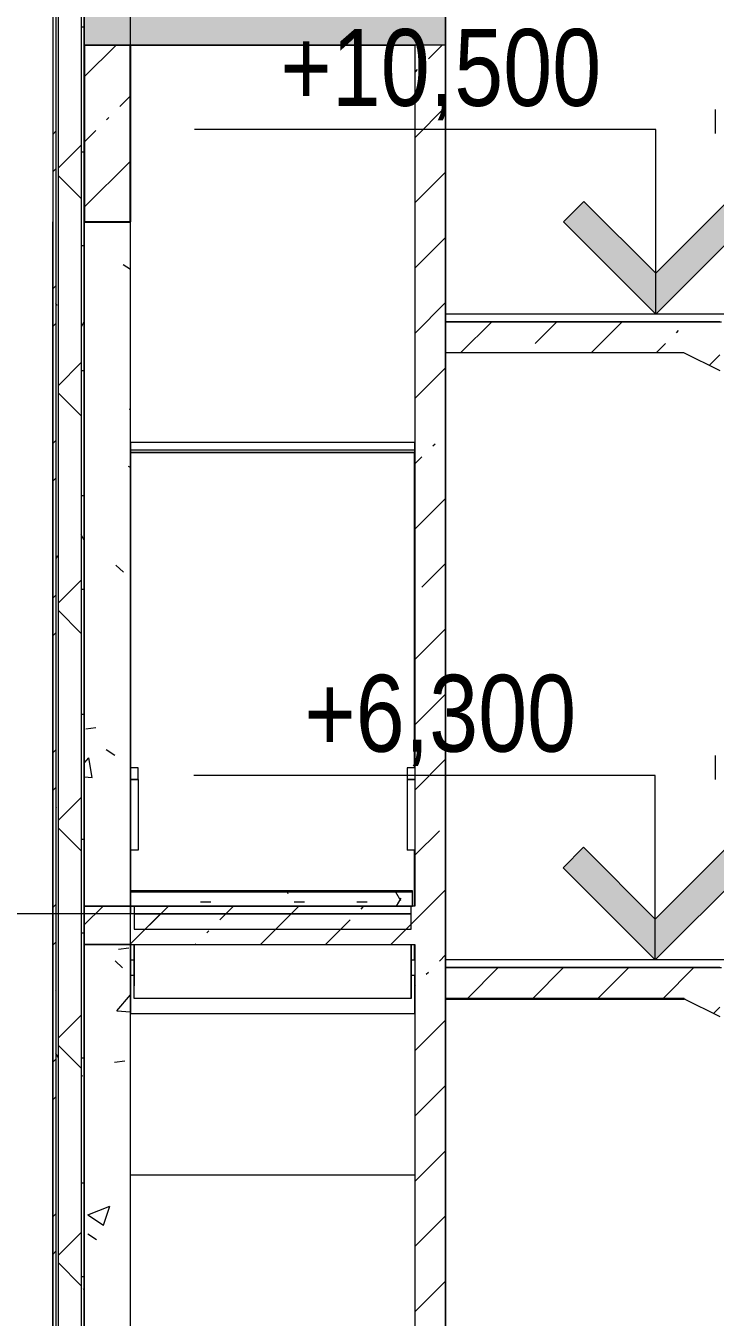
# Model space of a CAD drawing. Header units: millimetres. Extents: x -39507 to 33074, y -24219 to 30962.
# Drawn here: x -32063 to -27580, y 3977 to 12375 of the extents above; entities that cross this region are included whole.
import ezdxf

# ---------------------------------------------------------------- set-up
doc = ezdxf.new("R2010")
doc.units = ezdxf.units.MM
doc.linetypes.add('Осевые', pattern=[6350, 1270, -952.5, 3175, -952.5])
for name, color, linetype, lineweight in [('Верхние поручни', 7, 'Continuous', 9), ('Высотные отметки', 7, 'Continuous', 9), ('Каркас несущий', 7, 'Continuous', 9), ('Каркас несущий-1', 7, 'Continuous', 25), ('Лестницы', 7, 'Continuous', 9), ('Лестницы-1', 7, 'Continuous', 18), ('Общие ребра', 7, 'Continuous', 9), ('Ограждение', 7, 'Continuous', 9), ('Отделка 1 _4_-1', 7, 'Continuous', 9), ('Отделка 2 _5_-1', 7, 'Continuous', 9), ('Перекрытия', 7, 'Continuous', 9), ('Поручни', 7, 'Continuous', 9), ('Потолки', 7, 'Continuous', 9), ('Проступи_подступенки', 7, 'Continuous', 18), ('Проступи_подступенки-1', 7, 'Continuous', 9), ('Стены', 7, 'Continuous', 9), ('Структура _1_', 7, 'Continuous', 18), ('Штриховка разреза-2', 7, 'Continuous', 9)]:
    doc.layers.add(name, color=color, linetype=linetype, lineweight=lineweight)
doc.layers.add('Оси-3', color=7, linetype='Осевые', lineweight=9, true_color=0xaaaaaa)
doc.styles.add('Arial Narrow', font='ARIALN.TTF', dxfattribs={"height": 500})
pattern_1 = [(45, (-2885.9, 6475), (-424.264, 424.264), [600, -100, 20, -100]), (45, (-2885.9, 6899), (-424.264, 424.264), [])]
pattern_2 = [(50, (-2885.9, 6475), (1457.47, -127.51), [152.4, -1676.4]), (355, (-2885.9, 6475), (-281.94, 1528.454), [121.92, -1341.12]), (100.451, (-2764.4, 6464.4), (1175.54, 1400.93), [129.52, -1424.72]), (46.184, (-2885.9, 6881.4), (2168.63, -336.34), [228.6, -2514.6]), (96.636, (-2705.2, 6853.4), (1899.22, 1979.42), [194.28, -2137.08]), (351.184, (-2886, 6881.4), (1899.24, 1979.4), [182.88, -2011.68]), (21, (-2682.7, 6779.8), (1212.915, -818.12), [152.4, -1676.4]), (326, (-2682.7, 6779.8), (494.42, 1473.504), [121.92, -1341.12]), (71.451, (-2581.6, 6711.6), (1707.34, 655.37), [129.52, -1424.72]), (37.5, (-2885.9, 6475), (24.709, 676.44), [67.056, -1257.808, 67.056, -1294.384, -1346.2]), (37.5, (-2885.9, 6475), (24.709, 676.44), [-2686.304, 67.056, -1279.144]), (7.5, (-2885.9, 6475), (534.558, 801.444), [67.056, -709.168, 67.056, -1227.328, -513.08]), (7.5, (-2885.9, 6475), (534.558, 801.444), [-2070.608, 67.056, -446.024]), (327.5, (-3339.03, 6475), (1084.728, -45.831), [67.056, -440.944, 67.056, -1517.904, -2103.12]), (327.5, (-3339.03, 6475), (1084.728, -45.831), [-2092.96, 67.056, -2036.064]), (317.5, (-3542.2, 6475), (1185.035, 203.414), [67.056, -593.344, 67.056, -985.52, -1493.52]), (317.5, (-3542.2, 6475), (1185.035, 203.414), [-1712.976, 67.056, -1426.464])]
pattern_3 = [(0, (-2885.9, 6475), (812.8, 203.2), [67.056, -542.544, 67.056, -542.544, -3251.2]), (0, (-2885.9, 6475), (812.8, 203.2), [-1219.2, 67.056, -1152.144, 67.056, -542.544, -1422.4]), (0, (-2885.9, 6475), (812.8, 203.2), [-3048, 67.056, -339.344, 67.056, -948.944]), (120, (-2581.1, 6576.6), (-582.3764, 602.3054), [67.056, -542.544, 67.056, -3793.744]), (120, (-2581.1, 6576.6), (-582.3764, 602.3054), [-676.656, -542.544, 67.056, -1152.144, -2032]), (120, (-2581.1, 6576.6), (-582.3764, 602.3054), [-2438.4, 67.056, -542.544, 67.056, -1355.344]), (120, (-2581.1, 6576.6), (-582.3764, 602.3054), [-3115.056, -339.344, 67.056, -948.944]), (240, (-2479.5, 6983), (-230.4236, -805.5054), [67.056, -542.544, 67.056, -542.544, -3251.2]), (240, (-2479.5, 6983), (-230.4236, -805.5054), [-1219.2, 67.056, -1152.144, 67.056, -542.544, -1422.4]), (240, (-2479.5, 6983), (-230.4236, -805.5054), [-3048, 67.056, -339.344, 67.056, -948.944])]

# ---------------------------------------------------------------- blocks, each defined once
blk = doc.blocks.new('Ограждение - Ограждение-2485443-Разрез 2-2')
at = {"layer": 'Поручни'}
for p, q in [((-31331.8, 7550), (-31382.6, 7550)), ((-31382.6, 7550), (-31382.6, 7473.8)), ((-31331.8, 7473.8), (-31331.8, 7550)), ((-31331.8, 7473.8), (-31382.6, 7473.8)), ((-31382.6, 7473.8), (-31382.6, 7014.8)), ((-31382.6, 7473.8), (-31331.8, 7473.8)), ((-31331.8, 7473.8), (-31331.8, 7014.8)), ((-31331.8, 7014.8), (-31382.6, 7014.8))]:
    blk.add_line(p, q, dxfattribs=at)
blk = doc.blocks.new('Ограждение - Ограждение-2485447-Разрез 2-2')
at = {"layer": 'Поручни'}
for p, q in [((-29583.4, 7550), (-29583.4, 7473.8)), ((-29532.9, 7550), (-29583.4, 7550)), ((-29532.9, 7473.8), (-29583.4, 7473.8)), ((-29583.4, 7473.8), (-29583.4, 7014.8)), ((-29583.4, 7473.8), (-29532.9, 7473.8)), ((-29532.9, 7014.8), (-29583.4, 7014.8))]:
    blk.add_line(p, q, dxfattribs=at)
blk = doc.blocks.new('Тип верхнего поручня - Верхний поручень_Внутренний_-6840876-Разрез 2-2')
at = {"layer": 'Верхние поручни'}
for p, q in [((-27580, 11830), (-27580, 11674)), ((-27580, 7630), (-27580, 7474))]:
    blk.add_line(p, q, dxfattribs=at)
blk = doc.blocks.new('Высотные отметки - Высотная отметка - Стрелка-4455449-Разрез 2-2')
at = {"layer": 'Высотные отметки'}
blk.add_hatch(color=256, dxfattribs=at).paths.add_polyline_path([(-36565.6, -5267.2), (-36098.4, -5734.3), (-35631.2, -5267.2), (-35498.4, -5400), (-36098.4, -6000), (-36698.4, -5400)], flags=0)
for p, q in [((-36098.4, -4800), (-39098.4, -4800)), ((-36098.4, -6000), (-36098.4, -4800)), ((-36565.6, -5267.2), (-36698.4, -5400)), ((-36098.4, -5734.3), (-36565.6, -5267.2)), ((-35631.2, -5267.2), (-36098.4, -5734.3)), ((-35498.4, -5400), (-35631.2, -5267.2)), ((-36698.4, -5400), (-36098.4, -6000)), ((-36098.4, -6000), (-35498.4, -5400)), ((-35002.8, -6000), (-36395.1, -6000))]:
    blk.add_line(p, q, dxfattribs=at)

msp = doc.modelspace()

# ---------------------------------------------------------------- hatches: boundary and pattern name
at = {"layer": 'Каркас несущий'}
h = msp.add_hatch(dxfattribs=at)
h.set_pattern_fill('FP_2', color=256, style=0, pattern_type=2)
h.set_pattern_definition(pattern_1)
h.paths.add_polyline_path([(-31682.9, 11100), (-31382.9, 11100), (-31382.9, 12250), (-31682.9, 12250)], flags=0)
at = {"layer": 'Лестницы'}
h = msp.add_hatch(dxfattribs=at)
h.set_pattern_fill('FP_2', color=256, style=0, pattern_type=2)
h.set_pattern_definition(pattern_1)
h.paths.add_polyline_path([(-27550.4, 10132.3), (-27550.4, 10450), (-29332.9, 10450), (-29332.9, 10250), (-27785.8, 10250), (-27599.1, 10156.7)], flags=0)
h = msp.add_hatch(dxfattribs=at)
h.set_pattern_fill('FP_2', color=256, style=0, pattern_type=2)
h.set_pattern_definition(pattern_1)
h.paths.add_polyline_path([(-30434.3, 6500), (-29557.6, 6500), (-29557.6, 6600), (-31357.6, 6600), (-31357.6, 6500)], flags=0)
h = msp.add_hatch(dxfattribs=at)
h.set_pattern_fill('FP_2', color=256, style=0, pattern_type=2)
h.set_pattern_definition(pattern_1)
h.paths.add_polyline_path([(-27550.4, 5932.3), (-27550.4, 6250), (-29332.9, 6250), (-29332.9, 6050), (-27785.8, 6050), (-27579.1, 5946.7)], flags=0)
at = {"layer": 'Штриховка разреза-2'}
h = msp.add_hatch(dxfattribs=at)
h.set_pattern_fill('FP_5', color=256, style=0, pattern_type=2)
h.set_pattern_definition([(45, (-2885.9, 6475), (-502.894, 502.894), []), (45, (-2885.9, 7237), (-502.894, 502.894), [])])
h.paths.add_polyline_path([(-31868.5, -350), (-31868.5, 13700), (-31888.5, 13700), (-31888.5, -350)], flags=0)
h = msp.add_hatch(dxfattribs=at)
h.set_pattern_fill('FP_3', color=256, style=0, pattern_type=2)
h.set_pattern_definition(pattern_3)
h.paths.add_polyline_path([(-31853.5, -350), (-31853.5, 13700), (-31868.5, 13700), (-31868.5, -350)], flags=0)
h = msp.add_hatch(dxfattribs=at)
h.set_pattern_fill('FP_4', color=256, style=0, pattern_type=2)
h.set_pattern_definition([(45, (-2885.9, 6475), (-707.107, 707.107), []), (135, (-2885.9, 6475), (-707.107, -707.107), [])])
h.paths.add_polyline_path([(-31703.5, -350), (-31703.5, 13700), (-31853.5, 13700), (-31853.5, -350)], flags=0)
h = msp.add_hatch(dxfattribs=at)
h.set_pattern_fill('FP_3', color=256, style=0, pattern_type=2)
h.set_pattern_definition(pattern_3)
h.paths.add_polyline_path([(-31683.5, -350), (-31683.5, 13700), (-31703.5, 13700), (-31703.5, -350)], flags=0)
h = msp.add_hatch(dxfattribs=at)
h.set_pattern_fill('FP_2', color=256, style=0, pattern_type=2)
h.set_pattern_definition(pattern_1)
h.paths.add_polyline_path([(25717.1, 12250), (25717.1, 12500), (23567.1, 12500), (23567.1, 12250), (25702.9, 12250)], flags=0)
h.paths.add_polyline_path([(-31382.9, 12250), (-29332.9, 12250), (-29332.9, 12500), (-31682.9, 12500), (-31682.9, 12250)], flags=0)
h.paths.add_polyline_path([(-21832.9, 12250), (16067.1, 12250), (16067.1, 12500), (-21832.9, 12500)], flags=0)
h = msp.add_hatch(dxfattribs=at)
h.set_pattern_fill('FP_2', color=256, style=0, pattern_type=2)
h.set_pattern_definition(pattern_1)
h.paths.add_polyline_path([(-29332.9, 6200), (-29332.9, 6400), (-29532.9, 6400), (-29532.9, 6200)], flags=0)
h.paths.add_polyline_path([(-29532.9, 6650), (-29332.9, 6650), (-29332.9, 12250), (-29532.9, 12250), (-29532.9, 9889.9)], flags=0)
h = msp.add_hatch(dxfattribs=at)
h.set_pattern_fill('FP_8', color=256, style=0, pattern_type=2)
h.set_pattern_definition(pattern_2)
h.paths.add_polyline_path([(-31682.9, 6650), (-31382.9, 6650), (-31382.9, 11100), (-31682.9, 11100), (-31682.9, 9889.9)], flags=0)
h = msp.add_hatch(dxfattribs=at)
h.set_pattern_fill('FP_3', color=256, style=0, pattern_type=2)
h.set_pattern_definition(pattern_3)
h.paths.add_polyline_path([(-30434.3, 6650), (-29548.3, 6650), (-29548.3, 6740), (-31382.9, 6740), (-31382.9, 6650)], flags=0)
h = msp.add_hatch(dxfattribs=at)
h.set_pattern_fill('FP_2', color=256, style=0, pattern_type=2)
h.set_pattern_definition(pattern_1)
h.paths.add_polyline_path([(-29532.9, 6400), (-29332.9, 6400), (-29332.9, 6650), (-31682.9, 6650), (-31682.9, 6400), (-30434.3, 6400)], flags=0)
h = msp.add_hatch(dxfattribs=at)
h.set_pattern_fill('FP_8', color=256, style=0, pattern_type=2)
h.set_pattern_definition(pattern_2)
h.paths.add_polyline_path([(-31382.9, -100), (-31382.9, 6400), (-31682.9, 6400), (-31682.9, -100), (-31568.4, -100)], flags=0)
h = msp.add_hatch(dxfattribs=at)
h.set_pattern_fill('FP_2', color=256, style=0, pattern_type=2)
h.set_pattern_definition(pattern_1)
h.paths.add_polyline_path([(-29532.9, -100), (-29332.9, -100), (-29332.9, 6200), (-29532.9, 6200), (-29532.9, 2879.7)], flags=0)

# ---------------------------------------------------------------- linework, layer by layer
at = {"layer": 'Высотные отметки'}
for p, q in [((-27638.3, 10500), (-27966.4, 10500)), ((-27594, 10500), (-27638.3, 10500)), ((-30557.6, 6600), (-32679.6, 6600)), ((-27648.8, 6300), (-27969.6, 6300)), ((-27611.7, 6300), (-27648.8, 6300))]:
    msp.add_line(p, q, dxfattribs=at)
at = {"layer": 'Каркас несущий'}
msp.add_line((-31382.9, 12250), (-31682.9, 12250), dxfattribs=at)
at = {"layer": 'Каркас несущий-1'}
for p, q in [((-31682.9, 12250), (-31682.9, 11100)), ((-31382.9, 11100), (-31382.9, 12250)), ((-31682.9, 11100), (-31382.9, 11100))]:
    msp.add_line(p, q, dxfattribs=at)
at = {"layer": 'Лестницы'}
for p, q in [((-31357.6, 6400), (-31357.6, 6282.3)), ((-29557.6, 6282.3), (-29557.6, 6400)), ((-31357.6, 6282.3), (-31357.6, 6132.3)), ((-29557.6, 6132.3), (-29557.6, 6282.3)), ((-31357.6, 6050), (-31357.6, 6150)), ((-31357.6, 6050), (-31357.6, 6132.3)), ((-29557.6, 6050), (-29557.6, 6150)), ((-29557.6, 6132.3), (-29557.6, 6050)), ((-29557.6, 6050), (-31357.6, 6050))]:
    msp.add_line(p, q, dxfattribs=at)
at = {"layer": 'Лестницы-1'}
for p, q in [((-27550.4, 10450), (-29332.9, 10450)), ((-29332.9, 10450), (-29332.9, 10250)), ((-29332.9, 10250), (-27785.8, 10250)), ((-27785.8, 10250), (-27550.4, 10132.3)), ((-29557.6, 6600), (-31357.6, 6600)), ((-31357.6, 6600), (-31357.6, 6500)), ((-29557.6, 6500), (-29557.6, 6600)), ((-31357.6, 6500), (-29557.6, 6500)), ((-27550.4, 6250), (-29332.9, 6250)), ((-29332.9, 6250), (-29332.9, 6050)), ((-29332.9, 6050), (-27785.8, 6050)), ((-27785.8, 6050), (-27550.4, 5932.3))]:
    msp.add_line(p, q, dxfattribs=at)
at = {"layer": 'Общие ребра'}
for p, q in [((-31868.5, 13700), (-31868.5, -350)), ((-31853.5, 13700), (-31853.5, -350)), ((-31703.5, 13700), (-31703.5, -350)), ((-31682.9, 12250), (-31382.9, 12250)), ((-29332.9, 6650), (-29332.9, 12250)), ((-31382.9, 9615), (-31383.4, 9615)), ((-31383.4, 9615), (-31382.9, 9615)), ((-31380.9, 9615), (-31382.9, 9615)), ((-31382.9, 9615), (-31380.9, 9615)), ((-29532.9, 9615), (-29534.9, 9615)), ((-29332.9, 6200), (-29332.9, 6400))]:
    msp.add_line(p, q, dxfattribs=at)
at = {"layer": 'Оси-3'}
msp.add_line((-31382.9, -22619.5), (-31382.9, 29000), dxfattribs=at)
at = {"layer": 'Отделка 1 _4_-1'}
for p, q in [((-31683.5, -350), (-31683.5, 13700)), ((-29548.3, 6750), (-31382.9, 6750)), ((-31382.9, 6750), (-31382.9, 6740)), ((-29548.3, 6740), (-29548.3, 6750))]:
    msp.add_line(p, q, dxfattribs=at)
at = {"layer": 'Отделка 2 _5_-1'}
for p, q in [((-31888.5, 13700), (-31888.5, -350)), ((-31380.9, 9600), (-29534.9, 9600))]:
    msp.add_line(p, q, dxfattribs=at)
at = {"layer": 'Перекрытия'}
for p, q in [((-31682.9, 12500), (-31682.9, 12250)), ((-31682.9, 12500), (-31682.9, 12250)), ((-29332.9, 12250), (-29332.9, 12500)), ((-31682.9, 12250), (-30933.7, 12250)), ((-29332.9, 12250), (-31383.4, 12250)), ((-31683.4, 6200), (-31683.4, 5950)), ((-31382.9, 6200), (-31357.6, 6200)), ((-31382.9, 6200), (-31382.9, 5950)), ((-31382.9, 6200), (-31382.9, 5950)), ((-29557.6, 6200), (-29532.9, 6200)), ((-29532.9, 5950), (-29532.9, 6200)), ((-29532.9, 5950), (-31382.9, 5950))]:
    msp.add_line(p, q, dxfattribs=at)
at = {"layer": 'Потолки'}
for p, q in [((-27780.9, 6045), (-27780.9, 6047.5)), ((-27775.8, 6045), (-27780.9, 6045))]:
    msp.add_line(p, q, dxfattribs=at)
at = {"layer": 'Проступи_подступенки'}
for p, q in [((-27537.9, 10500), (-29332.9, 10500)), ((-29332.9, 10500), (-29332.9, 10450)), ((-29332.9, 10450), (-27537.9, 10450)), ((-29557.6, 6650), (-31357.6, 6650)), ((-31357.6, 6650), (-31357.6, 6600)), ((-29557.6, 6600), (-29557.6, 6650)), ((-31357.6, 6600), (-29557.6, 6600)), ((-27537.9, 6300), (-29332.9, 6300)), ((-29332.9, 6300), (-29332.9, 6250)), ((-29332.9, 6250), (-27537.9, 6250))]:
    msp.add_line(p, q, dxfattribs=at)
at = {"layer": 'Проступи_подступенки-1'}
for p, q in [((-31357.6, 6300), (-31357.6, 6400)), ((-29557.6, 6400), (-29557.6, 6300)), ((-31357.6, 6300), (-31357.6, 6350)), ((-31357.6, 6150), (-31357.6, 6300)), ((-29557.6, 6350), (-29557.6, 6300)), ((-29557.6, 6300), (-29557.6, 6150)), ((-31357.6, 6150), (-31357.6, 6200)), ((-31357.6, 6050), (-31357.6, 6150)), ((-29557.6, 6200), (-29557.6, 6150)), ((-29557.6, 6150), (-29557.6, 6050)), ((-29557.6, 6050), (-31357.6, 6050))]:
    msp.add_line(p, q, dxfattribs=at)
at = {"layer": 'Стены'}
for p, q in [((-29332.9, 26000), (-29332.9, 0)), ((-29532.9, 12250), (-31383.4, 12250)), ((-31888.5, -350), (-31888.5, 11100)), ((-31888.5, -350), (-31888.5, 11100)), ((-31888.5, -350), (-31888.5, 11100)), ((-31888.5, -350), (-31888.5, 11100)), ((-31888.5, -350), (-31888.5, 11100)), ((-31683.5, 11100), (-31683.5, -350)), ((-31683.5, 11100), (-31683.5, -350)), ((-31683.5, 11100), (-31683.5, -350)), ((-31683.5, 11100), (-31683.5, -350)), ((-31683.5, 11100), (-31683.5, -350)), ((-29534.9, 9600), (-31381.4, 9600)), ((-29534.9, 7550), (-29534.9, 9600)), ((-31682.9, 7450), (-31682.9, 9305)), ((-31382.9, 9305), (-31382.9, 7450)), ((-29534.9, 6649.8), (-29534.9, 7014.8)), ((-31682.9, 6471.4), (-31682.9, 6650)), ((-31682.9, 6650), (-31382.9, 6650)), ((-31682.9, 6294.9), (-31682.9, 6471.4)), ((-31382.9, 6400), (-31382.9, 6294.9)), ((-29534.9, 6300), (-29534.9, 6400)), ((-31381.4, 6300), (-31357.6, 6300)), ((-29557.6, 6300), (-29534.9, 6300)), ((-31682.9, 6200), (-31682.9, 6294.9)), ((-31382.9, 6294.9), (-31382.9, 6200)), ((-29532.9, 4900), (-31382.9, 4900))]:
    msp.add_line(p, q, dxfattribs=at)
at = {"layer": 'Структура _1_'}
for p, q in [((-31682.9, 12500), (-31682.9, 12250)), ((-29332.9, 12250), (-29332.9, 12500)), ((-31382.9, 12250), (-29532.9, 12250)), ((-29532.9, 12250), (-29532.9, 6650)), ((-31682.9, 11100), (-31682.9, 6650)), ((-31382.9, 11100), (-31682.9, 11100)), ((-31382.9, 6650), (-31382.9, 11100)), ((-29532.9, 9665), (-31383.4, 9665)), ((-31383.4, 9665), (-31383.4, 9615)), ((-29532.9, 9615), (-29532.9, 9665)), ((-31383.4, 9615), (-31383.4, 9600)), ((-31383.4, 9600), (-31382.9, 9600)), ((-31382.9, 9600), (-31382.9, 6600)), ((-29534.9, 9615), (-31380.9, 9615)), ((-31380.9, 9600), (-31380.9, 9615)), ((-31380.9, 6600), (-31380.9, 9600)), ((-29532.9, 9600), (-29532.9, 9615)), ((-31382.9, 6740), (-31382.9, 6650)), ((-29548.3, 6740), (-31382.9, 6740)), ((-29548.3, 6650), (-29548.3, 6740)), ((-31682.9, 6650), (-31382.9, 6650)), ((-29532.9, 6650), (-31682.9, 6650)), ((-31682.9, 6650), (-31682.9, 6400)), ((-31382.9, 6650), (-29548.3, 6650)), ((-29332.9, 6400), (-29332.9, 6650)), ((-31382.9, 6600), (-31380.9, 6600)), ((-31382.9, 6400), (-31682.9, 6400)), ((-31682.9, 6400), (-31682.9, -100)), ((-31682.9, 6400), (-29532.9, 6400)), ((-31382.9, 3010), (-31382.9, 6400)), ((-29532.9, 6400), (-29532.9, 6200)), ((-29532.9, 6200), (-29532.9, -100)), ((-29332.9, -100), (-29332.9, 6200)), ((-27780.9, 6050), (-29332.9, 6050)), ((-29332.9, 6050), (-29332.9, 6045)), ((-27780.9, 6045), (-27780.9, 6050)), ((-29332.9, 6045), (-27780.9, 6045))]:
    msp.add_line(p, q, dxfattribs=at)

# ---------------------------------------------------------------- block references
at = {"layer": 'Верхние поручни'}
msp.add_blockref('Тип верхнего поручня - Верхний поручень_Внутренний_-6840876-Разрез 2-2', (0, 0), dxfattribs=at)
at = {"layer": 'Высотные отметки'}
for p in [(8132, 16500), (8128.8, 12300)]:
    msp.add_blockref('Высотные отметки - Высотная отметка - Стрелка-4455449-Разрез 2-2', p, dxfattribs=at)
at = {"layer": 'Ограждение'}
for name in ['Ограждение - Ограждение-2485443-Разрез 2-2', 'Ограждение - Ограждение-2485447-Разрез 2-2']:
    msp.add_blockref(name, (0, 0), dxfattribs=at)

# ---------------------------------------------------------------- texts
at = {"layer": 'Высотные отметки', "char_height": 500, "attachment_point": 1, "line_spacing_factor": 0.974696, "style": 'Arial Narrow'}
for s, insert, width in [('+10,500', (-30407.7, 12354.3), 2499.191), ('+6,300', (-30252.3, 8154.3), 2118.479)]:
    msp.add_mtext(s, dxfattribs=dict(at, insert=insert, width=width))

doc.saveas('drawing.dxf')
